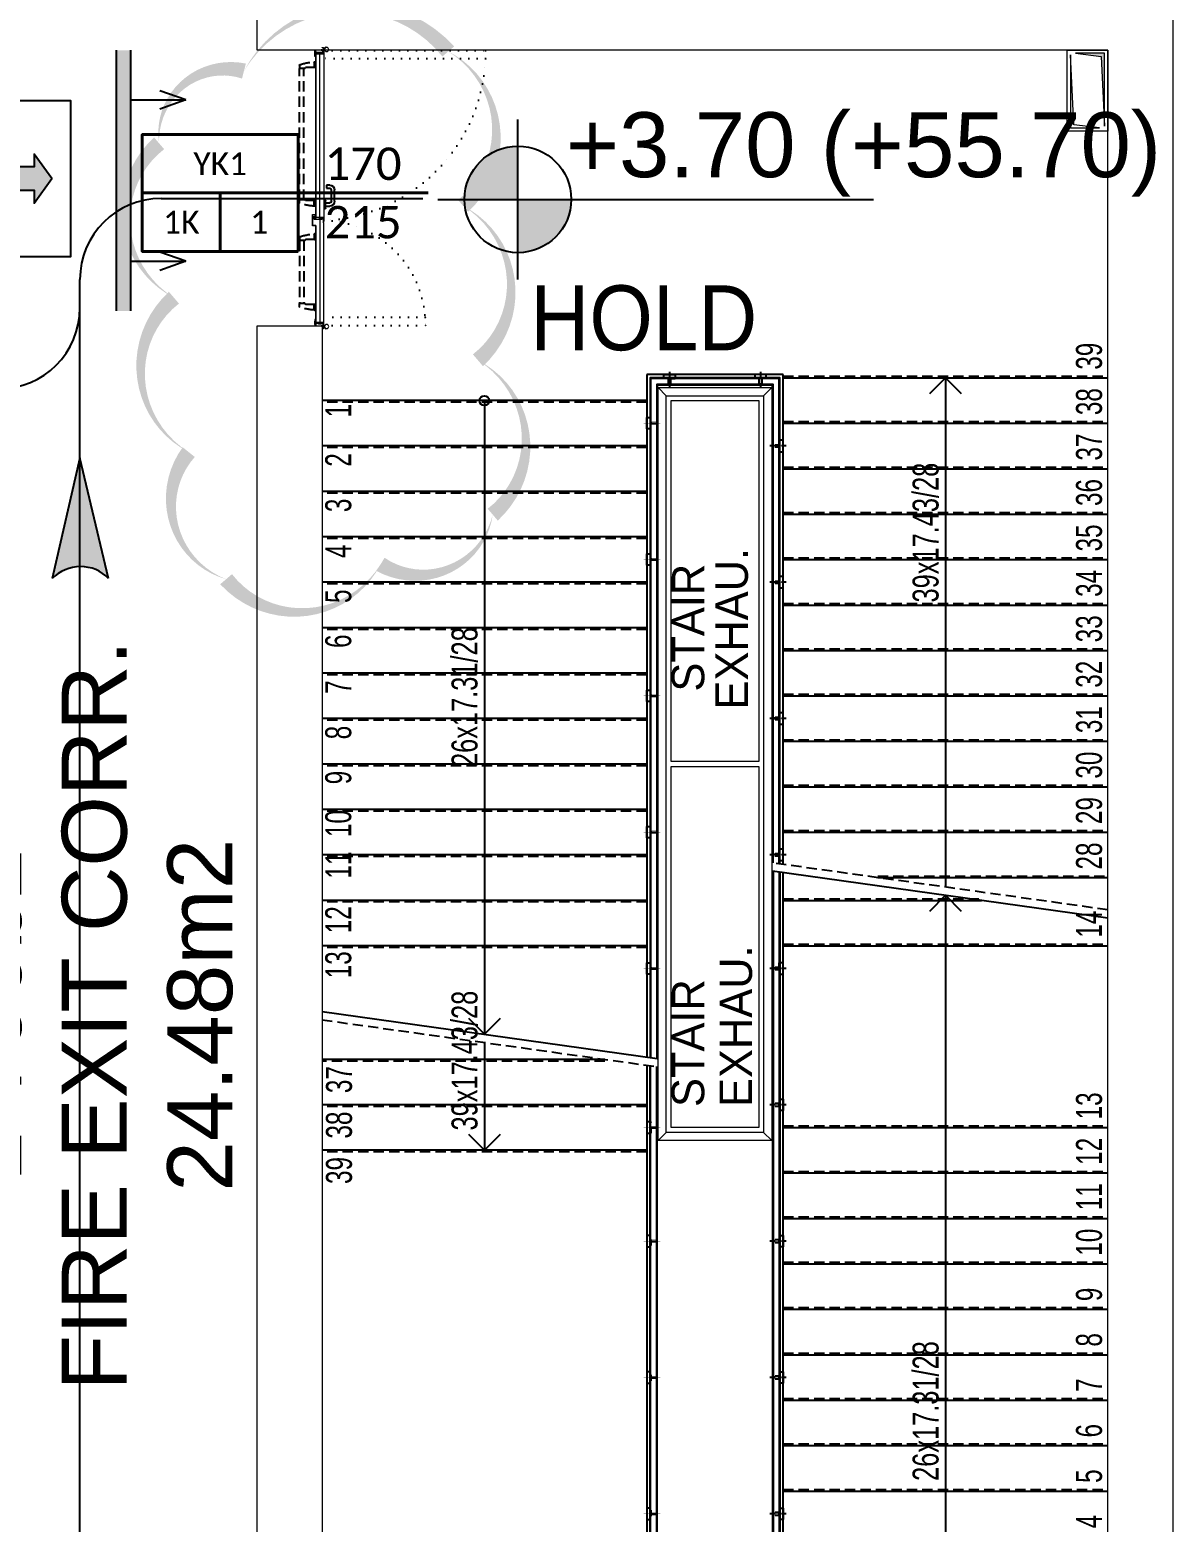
# Model space of a CAD drawing. Header units: metres. Extents: x -11418 to 773, y -8631 to 3561.
# Drawn here: x -3608 to -2910, y -1693 to -773 of the extents above; entities that cross this region are included whole.
import ezdxf
from ezdxf.enums import TextEntityAlignment as Align

# ---------------------------------------------------------------- set-up
doc = ezdxf.new("R2010")
doc.units = ezdxf.units.M
doc.header["$LTSCALE"] = 0.01
doc.header["$MEASUREMENT"] = 0
for name, pattern in [('DASHDOT', [1, 0.5, -0.25, 0, -0.25]), ('DOT', [6.35, 0, -6.35]), ('HIDDEN', [9.525, 6.35, -3.175])]:
    doc.linetypes.add(name, pattern=pattern)
doc.layers.get('0').update_dxf_attribs({"color": 30, "lineweight": 0})
for name, color, linetype in [('6', 242, 'Continuous'), ('AG-DOOR', 2, 'Continuous'), ('AG-DOOR-OPENING', 9, 'HIDDEN'), ('AG-HATCH', 9, 'Continuous'), ('AG-HIDDEN', 9, 'HIDDEN'), ('AG-STAIR', 3, 'Continuous'), ('AG-TEXT', 7, 'Continuous'), ('AR-HANDRAIL', 20, 'Continuous'), ('V-0_Notation_Level_200', 2, 'Continuous'), ('V-2_Column', 160, 'Continuous'), ('V-2_Wall_Concrete', 160, 'Continuous')]:
    doc.layers.add(name, color=color, linetype=linetype)
for name, color, linetype, lineweight in [('AG-DOOR-NOTATION-FIRE', 1, 'Continuous', 40), ('AG-Door_Aluminum', 60, 'Continuous', 13), ('AG-Insulation_Heat_Rockwool', 95, 'BATTING', 13), ('AI-040 @ 250', 2, 'Continuous', 20), ('HOLD', 7, 'Continuous', 0), ('shaft', 3, 'Continuous', 20)]:
    doc.layers.add(name, color=color, linetype=linetype, lineweight=lineweight)
doc.styles.add('$0$IIS IKEA SANS', font='')
doc.styles.add('ALANLAR_B8$0$ALANLAR_B8$0$VIVA_100', font='arial.ttf', dxfattribs={"height": 25})
doc.styles.add('ARIAL', font='arial.ttf', dxfattribs={"width": 0.9})
doc.styles.add('ARIAL-ING', font='arial.ttf')
doc.styles.add('CALIBRI LIGHT', font='calibril.ttf')
doc.styles.get('$0$IIS IKEA SANS').set_extended_font_data('IKEA Sans')
doc.linetypes.add('BATTING', pattern='A,0.00254,-2.54,[134,ltypeshp.shx,S=2.54,R=0,X=-2.54,Y=0],-5.08,[134,ltypeshp.shx,S=2.54,R=180,X=2.54,Y=0],-2.54', length=10.16254)

# ---------------------------------------------------------------- blocks, each defined once
blk = doc.blocks.new('*U26')
for p, q in [((0, -492.7), (0, 492.7)), ((-492.7, 0), (2190.6, 0))]:
    blk.add_line(p, q)
at = {"const_width": 328.5}
for points in [[(0, 164.2, 0.414214), (-164.2, 0, 0.414214)], [(0, -164.2, 0.414214), (164.2, 0, 0.414214)]]:
    blk.add_lwpolyline(points, format="xyb", dxfattribs=at)
blk.add_circle((0, 0), 328.5)
at = {"style": 'ALANLAR_B8$0$ALANLAR_B8$0$VIVA_100'}
for tag, p in [('%%P0.00', (1896.6, 136.9)), ('-0.07', (1833.7, -501.6))]:
    blk.add_attdef(tag, text='', height=400, dxfattribs=at).set_placement(p, align=Align.RIGHT)
blk = doc.blocks.new('A$C5BCB4934')
at = {"layer": 'V-2_Wall_Concrete', "lineweight": -2}
blk.add_lwpolyline([(-564, 1040), (-564, 1080), (0, 1080), (0, 0), (-40, 0), (-40, 1040)], close=True, dxfattribs=at)
blk.add_lwpolyline([(-524, 870), (-524, 0), (-564, 0), (-564, 870), (-524, 870)], dxfattribs=at)
blk = doc.blocks.new('KAPIYON')
at = {"layer": '6'}
blk.add_hatch(color=2, dxfattribs=at).paths.add_polyline_path([(1584376.13, 117133.58), (1584364.18, 117133.58), (1584364.18, 117115.13), (1584364.18, 117105.65), (1584357.61, 117105.65), (1584370.16, 117096.63), (1584382.7, 117105.65), (1584376.13, 117105.65), (1584376.13, 117115.13)])
at = {"layer": '6', "color": 4}
blk.add_lwpolyline([(1584330, 117143.19), (1584410.32, 117143.19), (1584410.32, 117087.02), (1584330, 117087.02), (1584330, 117143.19)], dxfattribs=at)
at = {"layer": '6', "color": 2}
blk.add_lwpolyline([(1584376.13, 117133.58), (1584364.18, 117133.58), (1584364.18, 117115.13), (1584364.18, 117105.65), (1584357.61, 117105.65), (1584370.16, 117096.63), (1584382.7, 117105.65), (1584376.13, 117105.65), (1584376.13, 117115.13)], close=True, dxfattribs=at)
blk = doc.blocks.new('A$C07630900')
at = {"layer": '6', "xscale": 0.5, "yscale": 0.5, "zscale": 0.5, "rotation": 270}
blk.add_blockref('KAPIYON', (-58543.51, 792191.76), dxfattribs=at)
blk = doc.blocks.new('A$C2DA34C5B')
at = {"xscale": 24, "yscale": 24, "zscale": 24}
blk.add_blockref('A$C07630900', (315.3, -160.4), dxfattribs=at)
blk = doc.blocks.new('I')
at = {"layer": '6', "linetype": 'Continuous'}
blk.add_hatch(color=4, dxfattribs=at).paths.add_polyline_path([(208591, 128493), (208591, 128667), (205379, 128667), (205379, 128493)])
at = {"layer": '6', "color": 4}
for p, q in [((208591, 128667), (205379, 128667)), ((205379, 128493), (208591, 128493))]:
    blk.add_line(p, q, dxfattribs=at)
at = {"layer": '6'}
for p, q in [((205991, 128493), (205991, 127812)), ((207979, 128493), (207979, 127812)), ((205991, 127812), (205877, 128131)), ((205991, 127812), (206104, 128131)), ((207979, 127812), (207866, 128131)), ((207979, 127812), (208093, 128131))]:
    blk.add_line(p, q, dxfattribs=at)
blk = doc.blocks.new('A$C797D3CE4')
at = {"layer": '6', "xscale": -0.4999999999999911, "yscale": 0.4999999999999911, "zscale": 0.4999999999999911, "rotation": 180}
blk.add_blockref('I', (-103492.2, 64333.6), dxfattribs=at)
at = {"layer": '6', "ltscale": 250, "rotation": 270}
blk.add_blockref('A$C2DA34C5B', (-11.9, 33.2), dxfattribs=at)
blk = doc.blocks.new('ok')
at = {"layer": '6'}
h = blk.add_hatch(color=256, dxfattribs=at)
edge = h.paths.add_edge_path()
edge.add_ellipse((1571515.97, 116941.68), major_axis=(-7.14, 7.19), ratio=1, start_angle=359.4528, end_angle=450.6895)
edge.add_line((1571508.87, 116934.46), (1571477.92, 116941.82))
edge.add_line((1571477.92, 116941.82), (1571508.9, 116948.94))
for p, q in [((1571477.92, 116941.82), (1571508.9, 116948.94)), ((1571508.87, 116934.46), (1571477.92, 116941.82))]:
    blk.add_line(p, q, dxfattribs=at)
at = {"layer": '6', "extrusion": (0, 0, -1)}
blk.add_ellipse((1571515.97, 116941.68), major_axis=(-7.14, 7.19), ratio=1, start_param=4.700354, end_param=6.292737, dxfattribs=at)
blk = doc.blocks.new('A$C7CF9443E')
at = {"layer": '6'}
for p, q in [((36.7869, 4.8331), (38.3982, 4.8331)), ((36.2869, -9.6453), (36.2869, 4.3331))]:
    blk.add_line(p, q, dxfattribs=at)
for centre, start, end in [((36.7869, 4.3331), 90, 180), ((35.7869, 4.1593), 270, 0)]:
    blk.add_arc(centre, 0.5, start, end, dxfattribs=at)
at = {"layer": '6', "xscale": 0.0009999999999854483, "yscale": 0.0009999999999854483, "zscale": 0.0009999999999854483, "rotation": 270}
blk.add_blockref('A$C797D3CE4', (36.5111, 4.9433), dxfattribs=at)
at = {"layer": '6', "extrusion": (0, 0, -1), "xscale": 0.02399999999994179, "yscale": 0.02399999999994179, "zscale": -0.02399999999994179, "rotation": 270}
blk.add_blockref('ok', (-2842.8906, 37718.7045), dxfattribs=at)
blk = doc.blocks.new('*U45')
blk.add_lwpolyline([(1000, -450), (2200, -450), (2200, 450), (1000, 450)], close=True)
for points in [[(2200, 0), (0, 0)], [(1600, -450), (1600, 0)]]:
    blk.add_lwpolyline(points)
at = {"style": 'CALIBRI LIGHT'}
for tag, height, p in [('GENİŞLİK', 250, (500, 225)), ('BULUNDUĞU.KAT', 175, (1600, 225)), ('YÜKSEKLİK', 250, (500, -225)), ('KATTAKİ.SAYISI', 175, (1900, -225)), ('KAPI.KODU', 175, (1300, -225))]:
    blk.add_attdef(tag, text='', height=height, dxfattribs=at).set_placement(p, align=Align.MIDDLE_CENTER)
blk = doc.blocks.new('*U13')
at = {"style": 'ARIAL'}
for tag, p in [('NO', (1.676, 0.8)), ('MAHAL', (1.676, -1.8)), ('ALAN', (1.676, -4.4))]:
    blk.add_attdef(tag, text='', height=1.6, dxfattribs=at).set_placement(p, align=Align.MIDDLE_CENTER)
blk = doc.blocks.new('exhaust')
at = {"color": 8, "ltscale": 0.3}
blk.add_lwpolyline([(0, 700), (4640, 700), (4640, 0), (0, 0)], close=True, dxfattribs=at)
for points in [[(50, 650), (0, 700)], [(4590, 650), (4640, 700)], [(50, 50), (0, 0)], [(4640, 0), (4590, 50)]]:
    blk.add_lwpolyline(points, dxfattribs=at)
at = {"color": 122, "ltscale": 0.3}
blk.add_lwpolyline([(50, 650), (4590, 650), (4590, 50), (50, 50)], close=True, dxfattribs=at)
for points in [[(2305, 80), (80, 80), (80, 620), (2305, 620), (2305, 80)], [(2335, 620), (4560, 620), (4560, 80), (2335, 80), (2335, 620)]]:
    blk.add_lwpolyline(points, dxfattribs=at)
blk = doc.blocks.new('KKK1')
at = {"layer": 'AR-HANDRAIL', "linetype": 'DASHDOT', "ltscale": 5}
blk.add_lwpolyline([(-140, 18), (-140, -82)], dxfattribs=at)
at = {"layer": 'AR-HANDRAIL', "color": 152, "ltscale": 2.5}
blk.add_lwpolyline([(-175, -20), (-175, 0), (-105, 0), (-105, -20)], dxfattribs=at)
at = {"layer": 'AR-HANDRAIL', "color": 9, "linetype": 'HIDDEN', "ltscale": 10}
blk.add_lwpolyline([(-175, -20), (-175, -25), (-105, -25), (-105, -20)], dxfattribs=at)
blk.add_lwpolyline([(-148, -25), (-148, -60), (-132, -60), (-132, -25)], close=True, dxfattribs=at)
blk = doc.blocks.new('A$C704F222C')
at = {"color": 8, "ltscale": 0.3}
blk.add_lwpolyline([(252, 827), (247, 832)], dxfattribs=at)
at = {"layer": 'AG-HIDDEN', "ltscale": 100}
for p, q in [((324, 839), (524, 839)), ((240, 823), (40, 823)), ((324, 811), (524, 811)), ((240, 795), (40, 795)), ((324, 783), (524, 783)), ((240, 767), (40, 767)), ((324, 755), (524, 755)), ((240, 739), (40, 739)), ((324, 727), (524, 727)), ((240, 711), (40, 711)), ((324, 699), (524, 699)), ((240, 683), (40, 683)), ((324, 671), (524, 671)), ((240, 655), (40, 655)), ((324, 643), (524, 643)), ((240, 627), (40, 627)), ((324, 615), (524, 615)), ((240, 599), (40, 599)), ((324, 587), (524, 587)), ((240, 571), (40, 571)), ((324, 559), (524, 559)), ((240, 543), (40, 543)), ((524, 510.16), (317.5, 539.07)), ((382.26, 531), (524, 531)), ((240, 515), (40, 515)), ((324, 517), (446.2, 517)), ((324, 489), (524, 489)), ((240, 487), (40, 487)), ((40, 442.4), (246.5, 413.49)), ((214.26, 417), (40, 417)), ((240, 389), (40, 389)), ((324, 377), (524, 377)), ((240, 361), (40, 361)), ((324, 349), (524, 349)), ((324, 321), (524, 321)), ((324, 293), (524, 293)), ((324, 265), (524, 265)), ((324, 237), (524, 237)), ((324, 209), (524, 209)), ((324, 181), (524, 181)), ((324, 153), (524, 153)), ((324, 125), (524, 125)), ((324, 97), (524, 97)), ((324, 69), (524, 69)), ((324, 41), (524, 41))]:
    blk.add_line(p, q, dxfattribs=at)
at = {"layer": 'AG-STAIR'}
for p, q in [((324, 840), (240, 840)), ((240, 840), (240, 419.44)), ((324, 538.16), (324, 840)), ((324, 838), (524, 838)), ((240, 824), (40, 824)), ((324, 810), (524, 810)), ((240, 796), (40, 796)), ((324, 782), (524, 782)), ((240, 768), (40, 768)), ((324, 754), (524, 754)), ((240, 740), (40, 740)), ((324, 726), (524, 726)), ((240, 712), (40, 712)), ((324, 698), (524, 698)), ((240, 684), (40, 684)), ((324, 670), (524, 670)), ((240, 656), (40, 656)), ((324, 642), (524, 642)), ((240, 628), (40, 628)), ((324, 614), (524, 614)), ((240, 600), (40, 600)), ((324, 586), (524, 586)), ((240, 572), (40, 572)), ((324, 558), (524, 558)), ((240, 544), (40, 544)), ((524, 505.11), (317.5, 534.02)), ((324, 24), (324, 533.11)), ((382.26, 530), (524, 530)), ((240, 516), (40, 516)), ((324, 516), (446.2, 516)), ((240, 488), (40, 488)), ((324, 488), (524, 488)), ((40, 447.44), (246.5, 418.53)), ((214.26, 418), (40, 418)), ((240, 414.4), (240, 24)), ((240, 390), (40, 390)), ((324, 376), (524, 376)), ((240, 362), (40, 362)), ((324, 348), (524, 348)), ((324, 320), (524, 320)), ((324, 292), (524, 292)), ((324, 264), (524, 264)), ((324, 236), (524, 236)), ((324, 208), (524, 208)), ((324, 180), (524, 180)), ((324, 152), (524, 152)), ((324, 124), (524, 124)), ((324, 96), (524, 96)), ((324, 68), (524, 68)), ((324, 40), (524, 40)), ((240, 24), (324, 24))]:
    blk.add_line(p, q, dxfattribs=at)
at = {"layer": 'AG-STAIR', "color": 9}
for p, q in [((424, 838), (424, 524.16)), ((140, 824), (140, 433.44)), ((424, 519.11), (424, 40)), ((140, 428.4), (140, 362))]:
    blk.add_line(p, q, dxfattribs=at)
for points in [[(433.9, 828.1), (424, 838), (414.1, 828.1)], [(433.9, 509.21), (424, 519.11), (414.1, 509.21)], [(130.1, 443.34), (140, 433.44), (149.9, 443.34)], [(130.1, 371.9), (140, 362), (149.9, 371.9)]]:
    blk.add_lwpolyline(points, dxfattribs=at)
for centre in [(140, 824), (424, 40)]:
    blk.add_circle(centre, 3, dxfattribs=at)
at = {"layer": 'AR-HANDRAIL', "color": 9, "ltscale": 2.5}
for points in [[(322, 538.44), (322, 838), (242, 838), (242, 419.16)], [(317.5, 539.07), (317.5, 833.5), (246.5, 833.5), (246.5, 418.53)], [(317.5, 534.02), (317.5, 30.5), (246.5, 30.5), (246.5, 413.49)], [(322, 533.39), (322, 26), (242, 26), (242, 414.12)]]:
    blk.add_lwpolyline(points, dxfattribs=at)
at = {"layer": 'AR-HANDRAIL', "ltscale": 2.5}
for points in [[(321.65, 538.49), (321.65, 837.65), (242.35, 837.65), (242.35, 419.12)], [(317.85, 539.02), (317.85, 833.85), (246.15, 833.85), (246.15, 418.58)], [(321.65, 533.44), (321.65, 26.35), (242.35, 26.35), (242.35, 414.07)], [(317.85, 533.97), (317.85, 30.15), (246.15, 30.15), (246.15, 413.54)]]:
    blk.add_lwpolyline(points, dxfattribs=at)
at = {"layer": 'AR-HANDRAIL', "yscale": 0.1, "zscale": 0.1}
for p, xscale in [((268, 840), 0.1), ((296, 840), -0.1)]:
    blk.add_blockref('KKK1', p, dxfattribs=dict(at, xscale=xscale))
for p, xscale, rotation in [((240, 824), 0.1, 90), ((324, 810), -0.1, 270), ((240, 740), 0.1, 90), ((324, 726), -0.1, 270), ((240, 656), 0.1, 90), ((324, 642), -0.1, 270), ((240, 572), 0.1, 90), ((324, 558), -0.1, 270), ((240, 488), 0.1, 90), ((324, 488), -0.1, 270), ((324, 376), 0.1, 270), ((240, 362), -0.1, 90), ((240, 292), -0.1, 90), ((324, 292), 0.1, 270), ((240, 208), -0.1, 90), ((324, 208), 0.1, 270), ((240, 124), -0.1, 90), ((324, 124), 0.1, 270), ((240, 40), -0.1, 90), ((324, 40), 0.1, 270), ((268, 24), -0.1, 180), ((324, 24), -0.1, 180)]:
    blk.add_blockref('KKK1', p, dxfattribs=dict(at, xscale=xscale, rotation=rotation))
at = {"layer": 'AG-TEXT', "ltscale": 0.3, "style": '$0$IIS IKEA SANS', "width": 0.7}
for s, p in [('39', (520.4, 843)), ('38', (520.4, 815)), ('1', (57.96, 813.64)), ('37', (520.4, 787)), ('2', (57.96, 783.24)), ('36', (520.4, 759)), ('3', (57.96, 755.24)), ('35', (520.4, 731)), ('4', (57.96, 726.98)), ('34', (520.4, 703)), ('5', (57.96, 699.24)), ('33', (520.4, 675)), ('6', (57.96, 671.51)), ('32', (520.4, 647)), ('7', (57.96, 643.24)), ('31', (520.4, 619)), ('8', (57.96, 615.24)), ('30', (520.4, 591)), ('9', (57.96, 587.51)), ('10', (57.96, 554.98)), ('29', (520.4, 563)), ('11', (57.96, 529.38)), ('28', (520.4, 535)), ('12', (57.96, 495.7)), ('14', (520.4, 493)), ('13', (57.96, 467.96)), ('37', (58.4, 397.19)), ('13', (520.4, 381)), ('38', (58.4, 369.19)), ('12', (520.4, 353)), ('39', (58.4, 341.19)), ('11', (520.4, 325)), ('10', (520.4, 297)), ('9', (520.4, 269)), ('8', (520.4, 241)), ('7', (520.4, 213)), ('6', (520.4, 185)), ('5', (520.4, 157)), ('4', (520.4, 129)), ('3', (520.4, 101)), ('2', (520.4, 73)), ('1', (520.4, 45.15))]:
    blk.add_text(s, height=16, rotation=90, dxfattribs=at).set_placement(p)
at = {"layer": 'AG-TEXT', "style": 'ARIAL', "width": 0.7}
for s, p in [('39x17.43/28', (419.74, 699.57)), ('26x17.31/28', (135.74, 598.18)), ('39x17.43/28', (135.74, 374.17)), ('26x17.31/28', (419.74, 158.21))]:
    blk.add_text(s, height=16, rotation=90, dxfattribs=at).set_placement(p)
blk = doc.blocks.new('conta')
at = {"layer": 'AG-Door_Aluminum', "color": 9, "ltscale": 10}
for p, q in [((-2649.88, 5344.46), (-2649.78, 5344.3)), ((-2649.87, 5345.53), (-2649.81, 5345.61)), ((-2649.78, 5344.3), (-2649.74, 5344.3)), ((-2649.72, 5345.4), (-2649.28, 5345.4)), ((-2649.25, 5345.41), (-2649.09, 5345.51)), ((-2648.97, 5344.05), (-2648.78, 5343.8)), ((-2648.87, 5344.09), (-2648.7, 5343.86)), ((-2648.83, 5344.87), (-2648.56, 5345.24)), ((-2648.77, 5345.12), (-2648.63, 5345.3)), ((-2648.71, 5343.79), (-2648.71, 5343.79)), ((-2648.56, 5345.31), (-2648.56, 5345.31))]:
    blk.add_line(p, q, dxfattribs=at)
for centre, radius, start, end in [((-2653.03, 5345), 3.19, 350.46739, 8.93723), ((-2649.87, 5344.47), 0.02, 170.46739, 213.74513), ((-2649.83, 5345.5), 0.05, 140.63452, 188.93723), ((-2649.74, 5345.58), 0.0696, 22.24275, 159.25804), ((-2650.94, 5345.01), 1.24, 340.33821, 16.77718), ((-2649.74, 5344.58), 0.03, 160.33821, 273.26661), ((-2649.72, 5345.37), 0.03, 90, 196.77718), ((-2649.56, 5341.55), 3.01, 80.43616, 93.26661), ((-2649.28, 5345.45), 0.05, 270, 303.00619), ((-2649.22, 5344.14), 0.231, 353.95711, 81.90038), ((-2649.08, 5345.49), 0.03, 4.79721, 123.00619), ((-2649.06, 5344.54), 0.03, 260.43616, 338.70659), ((-2650.22, 5344.99), 1.27, 338.70659, 23.04177), ((-2648.89, 5344.11), 0.1, 173.95711, 217.26527), ((-2649.01, 5345.57), 0.05, 18.79511, 42.1429), ((-2651.17, 5344.83), 2.33, 7.58966, 18.79511), ((-2658.2, 5345.19), 9.36, 353.68569, 357.8537), ((-2648.79, 5344.15), 0.1, 173.68569, 217.26527), ((-2648.81, 5345.15), 0.05, 187.58966, 322.73473), ((-2648.79, 5344.84), 0.05, 142.73473, 180.2669), ((-2648.74, 5343.83), 0.05, 217.26527, 307.26527), ((-2648.74, 5343.83), 0.05, 307.26527, 37.26527), ((-2648.59, 5345.27), 0.05, 52.73473, 142.73473), ((-2648.59, 5345.27), 0.05, 322.73473, 52.73473)]:
    blk.add_arc(centre, radius, start, end, dxfattribs=at)
for points, knots in [([(-2649.74, 5344.31), (-2649.74, 5344.34), (-2649.7, 5344.52), (-2649.59, 5344.33), (-2649.34, 5344.36), (-2649.23, 5344.37), (-2649.18, 5344.37)], [0, 0, 0, 0, 0.1008757, 0.3841126, 0.5436166, 0.6906785, 0.6906785, 0.6906785, 0.6906785]), ([(-2648.98, 5345.6), (-2649, 5345.63), (-2649.09, 5345.71), (-2649.23, 5345.44), (-2649.32, 5345.74), (-2649.39, 5345.46), (-2649.51, 5345.75), (-2649.59, 5345.5), (-2649.65, 5345.57), (-2649.68, 5345.61)], [0.0086373, 0.0086373, 0.0086373, 0.0086373, 0.1097304, 0.3133405, 0.4430081, 0.5658764, 0.7165186, 0.8527974, 0.9648495, 0.9648495, 0.9648495, 0.9648495])]:
    blk.add_open_spline(points, degree=3, knots=knots, dxfattribs=at)
blk = doc.blocks.new('YANGIN KAC KAPI MERD')
at = {"layer": 'AG-HATCH', "lineweight": 5, "ltscale": 2}
h = blk.add_hatch(color=256, dxfattribs=at)
h.dxf.hatch_style = 1
h.paths.add_polyline_path([(-168.35, 0.25), (-168.55, 0.25), (-168.55, -1.15), (-168.35, -1.15)])
h = blk.add_hatch(color=256, dxfattribs=at)
h.dxf.hatch_style = 1
h.paths.add_polyline_path([(-1.65, 0.25), (-1.45, 0.25), (-1.45, -1.15), (-1.65, -1.15)])
at = {"layer": 'AG-DOOR', "color": 9, "linetype": 'HIDDEN', "ltscale": 100}
for p, q in [((-160.79, 11.88), (-158.72, 11.88)), ((-77.8, 11.88), (-158.72, 11.88)), ((-158.72, 8.38), (-158.72, 11.88)), ((-77.8, 8.38), (-77.8, 11.88)), ((-75.73, 11.88), (-77.8, 11.88)), ((-54.77, 11.88), (-52.7, 11.88)), ((-52.7, 11.88), (-13.78, 11.88)), ((-52.7, 8.38), (-52.7, 11.88)), ((-13.78, 8.38), (-13.78, 11.88)), ((-11.71, 11.88), (-13.78, 11.88)), ((-162.72, 2.63), (-162.72, 1.88)), ((-162.72, 2.63), (-162.72, 1.88)), ((-162.72, 2.63), (-162.72, 1.88)), ((-162.47, 2.88), (-159.47, 2.88)), ((-159.22, 2.63), (-159.22, 8.13)), ((-159.22, 1.88), (-159.22, 2.63)), ((-158.72, 8.38), (-158.97, 8.38)), ((-77.8, 9.13), (-158.72, 9.13)), ((-77.8, 8.38), (-77.55, 8.38)), ((-77.3, 2.63), (-77.3, 8.13)), ((-77.3, 2.63), (-77.3, 1.88)), ((-77.3, 2.63), (-77.3, 1.88)), ((-77.3, 2.63), (-77.3, 1.88)), ((-74.05, 2.88), (-77.05, 2.88)), ((-73.8, 1.88), (-73.8, 2.63)), ((-56.7, 1.88), (-56.7, 2.63)), ((-56.45, 2.88), (-53.45, 2.88)), ((-53.2, 2.63), (-53.2, 8.13)), ((-53.2, 2.63), (-53.2, 1.88)), ((-53.2, 2.63), (-53.2, 1.88)), ((-53.2, 2.63), (-53.2, 1.88)), ((-52.7, 8.38), (-52.95, 8.38)), ((-52.7, 9.13), (-13.78, 9.13)), ((-13.78, 8.38), (-13.53, 8.38)), ((-13.28, 2.63), (-13.28, 8.13)), ((-13.28, 1.88), (-13.28, 2.63)), ((-10.03, 2.88), (-13.03, 2.88)), ((-9.78, 2.63), (-9.78, 1.88)), ((-9.78, 2.63), (-9.78, 1.88)), ((-9.78, 2.63), (-9.78, 1.88))]:
    blk.add_line(p, q, dxfattribs=at)
at = {"layer": 'AG-DOOR', "color": 9, "ltscale": 10}
for p, q in [((-67, 0.03), (-66.7, 0.03)), ((-66.7, 0.03), (-66.7, -0.4)), ((-66.7, -1.9), (-67, -1.9)), ((-65.7, -1.05), (-66.7, -0.4)), ((-66.7, -0.4), (-66.7, -1.9)), ((-66.7, -1.45), (-65.7, -1.45)), ((-66.7, -1.65), (-65.7, -1.65))]:
    blk.add_line(p, q, dxfattribs=at)
at = {"layer": 'AG-DOOR', "color": 4, "lineweight": -2, "ltscale": 10}
for p, q in [((-86.8, -4.72), (-84.8, -4.72)), ((-86.8, -6.72), (-86.8, -4.72)), ((-84.8, -4.72), (-84.8, -6.72)), ((-76.8, -7.72), (-83.8, -7.72)), ((-77.3, -3.87), (-77.3, -3.12)), ((-72.55, -4.12), (-77.05, -4.12)), ((-75.8, -4.12), (-75.8, -6.72)), ((-73.8, -4.12), (-73.8, -6.72)), ((-72.3, -3.12), (-72.3, -3.87)), ((-76.8, -9.72), (-83.8, -9.72))]:
    blk.add_line(p, q, dxfattribs=at)
at = {"layer": 'AG-DOOR', "color": 9, "linetype": 'HIDDEN', "ltscale": 100}
for centre, radius, start, end in [((-125.16, 0.32), 37.63, 162.38016, 176.47229), ((-160.79, 11.63), 0.25, 90, 162.38016), ((-75.73, 11.63), 0.25, 17.61984, 90), ((-111.36, 0.32), 37.63, 3.52771, 17.61984), ((-19.14, 0.32), 37.63, 162.38016, 176.47229), ((-54.77, 11.63), 0.25, 90, 162.38016), ((-11.71, 11.63), 0.25, 17.61984, 90), ((-47.34, 0.32), 37.63, 3.52771, 17.61984), ((-162.47, 2.63), 0.25, 90, 180), ((-159.47, 2.63), 0.25, 0, 90), ((-158.97, 8.13), 0.25, 90, 180), ((-77.55, 8.13), 0.25, 0, 90), ((-77.05, 2.63), 0.25, 90, 180), ((-77.05, 2.63), 0.25, 90, 180), ((-77.05, 2.63), 0.25, 90, 180), ((-74.05, 2.63), 0.25, 0, 90), ((-56.45, 2.63), 0.25, 90, 180), ((-53.45, 2.63), 0.25, 0, 90), ((-53.45, 2.63), 0.25, 0, 90), ((-53.45, 2.63), 0.25, 0, 90), ((-52.95, 8.13), 0.25, 90, 180), ((-13.53, 8.13), 0.25, 0, 90), ((-13.03, 2.63), 0.25, 90, 180), ((-10.03, 2.63), 0.25, 0, 90)]:
    blk.add_arc(centre, radius, start, end, dxfattribs=at)
at = {"layer": 'AG-DOOR', "color": 4, "lineweight": -2, "ltscale": 10}
for centre, radius, start, end in [((-83.8, -6.72), 3, 180, 270), ((-83.8, -6.72), 1, 180, 270), ((-77.05, -3.87), 0.25, 180, 270), ((-76.8, -6.72), 1, 270, 0), ((-76.8, -6.72), 3, 270, 0), ((-72.55, -3.87), 0.25, 270, 0)]:
    blk.add_arc(centre, radius, start, end, dxfattribs=at)
at = {"layer": 'AG-DOOR-OPENING', "color": 9, "linetype": 'DOT', "ltscale": 80}
for points in [[(-169.7, -3.12), (-169.7, -102.72, 0.414214), (-169.6, -102.82), (-164.8, -102.82, 0.414214), (-164.7, -102.72), (-164.7, -3.12)], [(-0.3, -3.12), (-0.3, -65.52, -0.414214), (-0.4, -65.62), (-5.2, -65.62, -0.414214), (-5.3, -65.52), (-5.3, -3.12)]]:
    blk.add_lwpolyline(points, format="xyb", dxfattribs=at)
for centre, radius, start, end in [((-169.05, 1.43), 104.15, 269.64498, 357.55263), ((-1.25, -1.77), 63.76, 181.13205, 270.85509)]:
    blk.add_arc(centre, radius, start, end, dxfattribs=at)
at = {"layer": 'AG-Door_Aluminum', "color": 4, "ltscale": 0.3}
for p, q in [((-168.53, 1.84), (-169.67, 1.84)), ((-168.73, 0.28), (-168.73, -1.15)), ((-168.48, 0.53), (-168.48, 1.79)), ((-1.52, 0.53), (-1.52, 1.79)), ((-1.47, 1.84), (-0.33, 1.84)), ((-1.27, 0.28), (-1.27, -1.15)), ((-168.73, -1.15), (-168.73, -1.18)), ((-168.48, -2.44), (-168.48, -1.43)), ((-1.52, -2.44), (-1.52, -1.43)), ((-1.27, -1.15), (-1.27, -1.18))]:
    blk.add_line(p, q, dxfattribs=at)
at = {"layer": 'AG-Door_Aluminum', "ltscale": 0.3}
for p, q in [((-167.7, 1.78), (-167.7, -1.15)), ((-167.6, 1.88), (-67.1, 1.88)), ((-67.1, 1.78), (-167.6, 1.78)), ((-167.6, 1.78), (-167.6, -1.15)), ((-68.68, 3.76), (-68.68, 2.21)), ((-61.83, 3.86), (-68.58, 3.86)), ((-68.58, 3.71), (-68.58, 2.26)), ((-68.58, 2.11), (-67.35, 2.11)), ((-61.88, 3.76), (-68.53, 3.76)), ((-68.53, 2.21), (-67.41, 2.21)), ((-67.36, 2.27), (-67.48, 2.89)), ((-67.38, 3.01), (-65.86, 3.01)), ((-67.1, 1.78), (-67.1, -1.15)), ((-67, 1.78), (-67, -1.15)), ((-65.76, 2.91), (-65.76, 2.16)), ((-61.83, 1.88), (-61.83, 3.71)), ((-61.73, 1.93), (-61.73, 3.76)), ((-61.73, 1.78), (-2.4, 1.78)), ((-2.4, 1.88), (-61.68, 1.88)), ((-2.4, 1.78), (-2.4, -1.15)), ((-2.3, 1.78), (-2.3, -1.15)), ((-169.7, -2.92), (-169.7, -3.02)), ((-169.6, -2.82), (-167.9, -2.82)), ((-169.6, -2.92), (-167.7, -2.92)), ((-169.6, -3.02), (-169.6, -2.92)), ((-169.6, -3.02), (-65.1, -3.02)), ((-169.6, -3.12), (-65.09, -3.12)), ((-169.5, -2.92), (-169.5, -3.02)), ((-167.9, -2.92), (-167.9, -2.82)), ((-167.7, -1.15), (-167.7, -2.92)), ((-167.6, -1.15), (-167.6, -2.92)), ((-67.1, -1.15), (-67.1, -2.92)), ((-67, -1.15), (-67, -2.92)), ((-65.1, -2.92), (-67, -2.92)), ((-65.1, -2.82), (-66.8, -2.82)), ((-66.8, -2.92), (-66.8, -2.82)), ((-65.86, -2.6), (-65.86, -1.95)), ((-65.76, -2.7), (-63.82, -2.7)), ((-65.71, -2.6), (-63.77, -2.6)), ((-65.2, -2.92), (-65.2, -3.02)), ((-65.1, -3.02), (-65.1, -2.92)), ((-65, -2.92), (-65, -3.02)), ((-63.82, -2.7), (-63.45, -3.12)), ((-63.77, -2.6), (-63.41, -3.02)), ((-0.4, -3.12), (-63.45, -3.12)), ((-0.4, -3.02), (-63.41, -3.02)), ((-2.4, -1.15), (-2.4, -2.92)), ((-2.3, -1.15), (-2.3, -2.92)), ((-0.4, -2.92), (-2.3, -2.92)), ((-0.4, -2.82), (-2.1, -2.82)), ((-2.1, -2.92), (-2.1, -2.82)), ((-0.5, -2.92), (-0.5, -3.02)), ((-0.4, -3.02), (-0.4, -2.92)), ((-0.3, -2.92), (-0.3, -3.02))]:
    blk.add_line(p, q, dxfattribs=at)
at = {"layer": 'AG-Door_Aluminum', "color": 9, "ltscale": 10}
for p, q in [((-171.55, -4.51), (-171.9, -4.4)), ((-171.13, -3.43), (-171.05, -3.08)), ((-171.05, -3.08), (-170.76, -3.14)), ((-170.76, -3.14), (-170.86, -3.62)), ((-170.76, -3), (-170.76, -3.67)), ((-170.46, -3), (-170.46, -3.61)), ((-169.47, -3.95), (-169.95, -3.49)), ((-168.2, -2.8), (-169.68, -2.8)), ((-168.2, -2.5), (-168.31, -2.5)), ((-168, -0.26), (-168, -1.15)), ((-167.7, -0.26), (-168, -0.26)), ((-168, -1.15), (-168, -2.3)), ((-2.3, -0.26), (-2, -0.26)), ((-2, -0.26), (-2, -1.15)), ((-2, -1.15), (-2, -2.3)), ((-1.8, -2.5), (-1.69, -2.5)), ((-1.8, -2.8), (-0.32, -2.8)), ((-0.53, -3.95), (-0.05, -3.49)), ((0.46, -3), (0.46, -3.61)), ((0.76, -3), (0.76, -3.67)), ((1.05, -3.08), (0.76, -3.14)), ((0.76, -3.14), (0.86, -3.62)), ((1.13, -3.43), (1.05, -3.08)), ((1.55, -4.51), (1.9, -4.4))]:
    blk.add_line(p, q, dxfattribs=at)
at = {"layer": 'AG-Door_Aluminum', "color": 4, "ltscale": 0.3}
for points in [[(-168.3, -2.44), (-168.3, -1.4, 0.414214), (-168.5, -1.2, -0.414214), (-168.55, -1.15), (-168.55, 0.25, -0.414214), (-168.5, 0.3, 0.414214), (-168.3, 0.5), (-168.3, 1.79, 0.414214), (-168.53, 2.02), (-169.67, 2.02, -1), (-169.67, 2.32), (-166.18, 2.32)], [(-167.1, 2.32), (-167.1, 2.14), (-166.18, 2.14, 1), (-166.18, 2.5), (-169.67, 2.5)], [(-2.9, 2.32), (-2.9, 2.14), (-3.82, 2.14, -1), (-3.82, 2.5), (-0.33, 2.5)], [(-1.7, -2.44), (-1.7, -1.4, -0.414214), (-1.5, -1.2, 0.414214), (-1.45, -1.15), (-1.45, 0.25, 0.414214), (-1.5, 0.3, -0.414214), (-1.7, 0.5), (-1.7, 1.79, -0.414214), (-1.47, 2.02), (-0.33, 2.02, 1), (-0.33, 2.32), (-3.82, 2.32)], [(-171.42, -2.74), (-171.42, -2), (-171.6, -2), (-171.6, -2.74, 0.414214), (-171.34, -3), (-170.24, -3, 0.414214), (-170, -2.76, -0.414214), (-169.94, -2.7), (-168.56, -2.7)], [(-168.56, -2.52), (-169.94, -2.52, 0.414214), (-170.18, -2.76, -0.414214), (-170.24, -2.82), (-171.34, -2.82, -0.414214), (-171.42, -2.74)], [(1.42, -2.74), (1.42, -2), (1.6, -2), (1.6, -2.74, -0.414214), (1.34, -3), (0.24, -3, -0.414214), (0, -2.76, 0.414214), (-0.06, -2.7), (-1.44, -2.7)], [(-1.44, -2.52), (-0.06, -2.52, -0.414214), (0.18, -2.76, 0.414214), (0.24, -2.82), (1.34, -2.82, 0.414214), (1.42, -2.74)]]:
    blk.add_lwpolyline(points, format="xyb", dxfattribs=at)
at = {"layer": 'AG-Door_Aluminum', "ltscale": 0.3}
for points in [[(-65.76, -1.85), (-65.73, -1.85, 0.414214), (-65.68, -1.8), (-65.68, 1.96, 0.414214), (-65.73, 2.01), (-65.76, 2.01, -0.414214), (-65.86, 2.11), (-65.86, 2.86, 0.414214), (-65.91, 2.91), (-67.32, 2.91, 0.469603), (-67.37, 2.85), (-67.25, 2.22)], [(-65.76, -2.55), (-65.76, -2, -0.414214), (-65.71, -1.95), (-65.68, -1.95, 0.414214), (-65.58, -1.85), (-65.58, 2.01, 0.414214), (-65.68, 2.11), (-65.71, 2.11)]]:
    blk.add_lwpolyline(points, format="xyb", dxfattribs=at)
at = {"layer": 'AG-Door_Aluminum', "color": 9, "ltscale": 10}
for centre in [(-170.34, -4.86), (0.34, -4.86)]:
    blk.add_circle(centre, 1.26, dxfattribs=at)
at = {"layer": 'AG-Door_Aluminum', "color": 4, "ltscale": 0.3}
for centre, radius, start, end in [((-169.67, 2.17), 0.33, 90, 270), ((-168.53, 0.28), 0.2, 90, 180), ((-168.53, 1.79), 0.05, 0, 90), ((-168.53, 0.53), 0.05, 270, 0), ((-1.47, 1.79), 0.05, 90, 180), ((-1.47, 0.53), 0.05, 180, 270), ((-1.47, 0.28), 0.2, 0, 90), ((-0.33, 2.17), 0.33, 270, 90), ((-168.53, -1.18), 0.2, 180, 270), ((-168.56, -2.44), 0.26, 270, 0), ((-168.56, -2.44), 0.08, 270, 0), ((-168.53, -1.43), 0.05, 0, 90), ((-1.44, -2.44), 0.26, 180, 270), ((-1.47, -1.43), 0.05, 90, 180), ((-1.44, -2.44), 0.08, 180, 270), ((-1.47, -1.18), 0.2, 270, 0)]:
    blk.add_arc(centre, radius, start, end, dxfattribs=at)
at = {"layer": 'AG-Door_Aluminum', "ltscale": 0.3}
for centre, radius, start, end in [((-167.6, 1.78), 0.1, 90, 180), ((-68.58, 3.76), 0.1, 90, 180), ((-68.58, 2.21), 0.1, 180, 270), ((-68.53, 3.71), 0.05, 90, 180), ((-68.53, 2.26), 0.05, 180, 270), ((-67.38, 2.91), 0.1, 90, 191.06804), ((-67.41, 2.26), 0.05, 270, 11.06804), ((-67.35, 2.21), 0.1, 270, 10.61966), ((-67.1, 1.78), 0.1, 0, 90), ((-65.86, 2.91), 0.1, 0, 90), ((-65.71, 2.16), 0.05, 180, 270), ((-61.88, 3.71), 0.05, 0, 90), ((-61.83, 3.76), 0.1, 0, 90), ((-61.73, 1.88), 0.1, 180, 269.99968), ((-61.68, 1.93), 0.05, 180, 270), ((-2.4, 1.78), 0.1, 0, 90), ((-169.6, -2.92), 0.1, 90, 180), ((-169.6, -3.02), 0.1, 180, 270), ((-167.7, -2.92), 0.1, 270, 0), ((-67, -2.92), 0.1, 180, 270), ((-65.76, -1.95), 0.1, 90, 180), ((-65.76, -2.6), 0.1, 180, 270), ((-65.71, -2.55), 0.05, 180, 270), ((-65.1, -2.92), 0.1, 0, 90), ((-65.1, -3.02), 0.1, 270, 0), ((-2.3, -2.92), 0.1, 180, 270), ((-0.4, -2.92), 0.1, 0, 90), ((-0.4, -3.02), 0.1, 270, 0)]:
    blk.add_arc(centre, radius, start, end, dxfattribs=at)
at = {"layer": 'AG-Door_Aluminum', "color": 9, "ltscale": 10}
for centre, radius, start, end in [((-170.34, -4.86), 1.63, 118.79881, 163.65419), ((-171.15, -3.56), 0.297, 323.3173, 347.87081), ((-169.68, -3.2), 0.7, 163.39919, 215.1715), ((-169.68, -3.2), 0.4, 90.2712, 226.49897), ((-168.2, -2.3), 0.5, 270.00228, 0), ((-168.2, -2.3), 0.2, 270, 0), ((-1.8, -2.3), 0.5, 180, 269.99772), ((-1.8, -2.3), 0.2, 180, 270), ((-0.32, -3.2), 0.4, 313.50103, 89.7288), ((-0.32, -3.2), 0.7, 324.8285, 16.60081), ((1.15, -3.56), 0.297, 192.12919, 216.6827), ((0.34, -4.86), 1.63, 16.34581, 61.20119)]:
    blk.add_arc(centre, radius, start, end, dxfattribs=at)
at = {"layer": 'AG-HATCH', "color": 9, "linetype": 'Continuous'}
for p, q in [((-169.15, 2.27), (-169.15, 2.22)), ((-169.14, 2.19), (-169.04, 2.03)), ((-169.1, 2.32), (-167.78, 2.32)), ((-169.03, 2.13), (-168.98, 2.07)), ((-169.01, 2.16), (-168.84, 2.16)), ((-168.76, 2.12), (-168.71, 2.03)), ((-168.69, 2.13), (-168.66, 2.07)), ((-168.67, 2.16), (-168.51, 2.16)), ((-168.3, 1.95), (-168.3, 1.53)), ((-168.2, 1.52), (-168.05, 2.03)), ((-0.9, 2.32), (-2.22, 2.32)), ((-1.8, 1.52), (-1.95, 2.03)), ((-1.7, 1.95), (-1.7, 1.53)), ((-1.33, 2.16), (-1.49, 2.16)), ((-1.31, 2.13), (-1.34, 2.07)), ((-1.24, 2.12), (-1.29, 2.03)), ((-0.99, 2.16), (-1.16, 2.16)), ((-0.97, 2.13), (-1.02, 2.07)), ((-0.86, 2.19), (-0.96, 2.03)), ((-0.85, 2.27), (-0.85, 2.22))]:
    blk.add_line(p, q, dxfattribs=at)
at = {"layer": 'AG-HATCH', "lineweight": 5, "ltscale": 2}
for points in [[(-168.55, 0.25), (-168.35, 0.25), (-168.35, -1.15), (-168.55, -1.15), (-168.55, 0.25)], [(-1.45, 0.25), (-1.65, 0.25), (-1.65, -1.15), (-1.45, -1.15), (-1.45, 0.25)]]:
    blk.add_lwpolyline(points, dxfattribs=at)
at = {"layer": 'AG-HATCH', "color": 9, "linetype": 'Continuous'}
for centre, radius, start, end in [((-169.1, 2.27), 0.0526, 90, 180), ((-169.1, 2.22), 0.0526, 180, 215.00769), ((-169.01, 2.05), 0.0316, 214.98476, 35.04136), ((-169.01, 2.14), 0.0211, 90, 214.98767), ((-168.84, 2.06), 0.105, 35.00769, 89.98937), ((-168.68, 2.05), 0.0316, 202.55989, 28.83097), ((-168.67, 2.14), 0.0211, 90, 208.78982), ((-168.51, 1.95), 0.211, 0, 90), ((-168.25, 1.53), 0.0526, 180, 344.41159), ((-167.91, 1.99), 0.147, 90, 164.41127), ((-167.86, -0.31), 2.45, 65.45402, 91.21937), ((-168.25, -0.92), 3.27, 63.95256, 81.70784), ((-166.83, 1.97), 0.0526, 255.49185, 74.68523), ((-3.17, 1.97), 0.0526, 105.31477, 284.50815), ((-1.75, -0.92), 3.27, 98.29216, 116.04744), ((-2.14, -0.31), 2.45, 88.78063, 114.54598), ((-2.09, 1.99), 0.147, 15.58873, 90), ((-1.75, 1.53), 0.0526, 195.58841, 0), ((-1.49, 1.95), 0.211, 90, 180), ((-1.32, 2.05), 0.0316, 151.16903, 337.44011), ((-1.33, 2.14), 0.0211, 331.21018, 90), ((-1.16, 2.06), 0.105, 90.01063, 144.99231), ((-0.99, 2.05), 0.0316, 144.95864, 325.01524), ((-0.99, 2.14), 0.0211, 325.01233, 90), ((-0.9, 2.27), 0.0526, 0, 90), ((-0.9, 2.22), 0.0526, 324.99231, 0)]:
    blk.add_arc(centre, radius, start, end, dxfattribs=at)
at = {"layer": 'AG-Insulation_Heat_Rockwool', "ltscale": 48}
for p, q in [((-67.1, -0.62), (-167.6, -0.62)), ((-65.58, -0.62), (-2.4, -0.62))]:
    blk.add_line(p, q, dxfattribs=at)
at = {"layer": 'V-2_Column'}
for p, q in [((-170, -2), (-170, -1.5)), ((0, -2), (0, -1.5)), ((0, -2), (0.5, -2))]:
    blk.add_line(p, q, dxfattribs=at)
at = {"layer": 'AG-DOOR', "rotation": 270}
blk.add_blockref('conta', (-5411.84, -2646.99), dxfattribs=at)

msp = doc.modelspace()

# ---------------------------------------------------------------- hatches: boundary and pattern name
at = {"layer": 'shaft', "ltscale": 2000}
h = msp.add_hatch(color=256, dxfattribs=at)
h.dxf.hatch_style = 1
h.paths.add_polyline_path([(-2946.44, -832.88), (-2946.44, -787.88), (-2964.38, -787.88), (-2948.44, -789.88)])

# ---------------------------------------------------------------- linework, layer by layer
at = {"layer": 'HOLD'}
msp.add_lwpolyline([(-3350.7, -786.74, 0, 9.56, -0.520567), (-3341.56, -881.9, 0, 9.56, -0.520567), (-3332.43, -977.05, 0, 9.56, -0.520567), (-3323.3, -1072.21, 0, 9.56, -0.520567), (-3392.4, -1102.84, 0, 9.56, -0.520567), (-3487.56, -1111.97, 0, 9.56, -0.520567), (-3510.57, -1033.64, 0, 9.56, -0.520567), (-3519.7, -938.48, 0, 9.56, -0.520567), (-3528.83, -843.32, 0, 9.56, -0.520567), (-3476.56, -798.82, 0, 9.56, -0.520567)], format="xyseb", close=True, dxfattribs=at)
at = {"layer": 'shaft', "ltscale": 2000}
msp.add_lwpolyline([(-2969.44, -785.88), (-2944.44, -785.88), (-2944.44, -835.88), (-2969.44, -835.88)], close=True, dxfattribs=at)
for points in [[(-2967.44, -788.88), (-2967.44, -833.88), (-2949.49, -833.88), (-2965.44, -831.88), (-2967.44, -788.88)], [(-2946.44, -832.88), (-2946.44, -787.88), (-2964.38, -787.88), (-2948.44, -789.88), (-2946.44, -832.88)]]:
    msp.add_lwpolyline(points, dxfattribs=at)
at = {"layer": 'shaft', "ltscale": 100}
for points in [[(-3213.44, -1001.88), (-3159.44, -1001.88), (-3159.44, -1224.38), (-3213.44, -1224.38)], [(-3213.44, -1227.38), (-3159.44, -1227.38), (-3159.44, -1449.88), (-3213.44, -1449.88)]]:
    msp.add_lwpolyline(points, close=True, dxfattribs=at)

# ---------------------------------------------------------------- block references
for name, p in [('A$C5BCB4934', (-2904.44, -1825.88)), ('A$C704F222C', (-3468.44, -1825.88))]:
    msp.add_blockref(name, p)
at = {"color": 2, "xscale": 0.1, "yscale": 0.1, "zscale": 0.1, "rotation": 90}
msp.add_blockref('exhaust', (-3151.44, -1457.88), dxfattribs=at)
at = {"layer": '6', "lineweight": -2, "transparency": 33554610, "xscale": 100, "yscale": 100, "zscale": 100}
msp.add_blockref('A$C7CF9443E', (-7206.27, -1360.63), dxfattribs=at)
at = {"layer": 'AG-DOOR', "xscale": -1, "rotation": 90}
msp.add_blockref('YANGIN KAC KAPI MERD', (-3430.44, -955.88), dxfattribs=at)
at = {"layer": 'AG-DOOR-NOTATION-FIRE', "ltscale": 0.3}
ref = msp.add_blockref('*U45', (-3363.17, -873.95), dxfattribs=dict(at, xscale=-0.08000000000000002, yscale=0.08000000000000002, zscale=0.08000000000000002))
ref.add_attrib('BULUNDUGU.KAT', '1K', dxfattribs={"layer": '0', "height": 14, "style": 'CALIBRI LIGHT'}).set_placement((-3515.17, -891.95), align=Align.MIDDLE_CENTER)
ref.add_attrib('KATTAKI.SAYISI', '1', dxfattribs={"layer": '0', "height": 14, "style": 'CALIBRI LIGHT'}).set_placement((-3467.17, -891.95), align=Align.MIDDLE_CENTER)
ref.add_attrib('KAPIKODU', 'YK1', dxfattribs={"layer": '0', "height": 14, "style": 'CALIBRI LIGHT'}).set_placement((-3491.17, -855.95), align=Align.MIDDLE_CENTER)
ref.add_attrib('YÜKSEKLİK', '215', dxfattribs={"layer": '0', "height": 20, "style": 'CALIBRI LIGHT'}).set_placement((-3403.17, -891.95), align=Align.MIDDLE_CENTER)
ref.add_attrib('GENİŞLİK', '170', dxfattribs={"layer": '0', "height": 20, "style": 'CALIBRI LIGHT'}).set_placement((-3403.17, -855.95), align=Align.MIDDLE_CENTER)
at = {"layer": 'AI-040 @ 250', "color": 2, "linetype": 'Continuous', "lineweight": -2, "transparency": 33554610, "xscale": 25, "yscale": 25, "zscale": 25, "rotation": 90}
msp.add_blockref('*U13', (-3613.78, -1422.58), dxfattribs=at).add_auto_attribs({'ALAN': '24.48m2', 'MAHAL': 'FIRE EXIT CORR.', 'NO': '1-790b2'})
at = {"layer": 'V-0_Notation_Level_200'}
ref = msp.add_blockref('*U26', (-3307.81, -877.91), dxfattribs=dict(at, xscale=0.1, yscale=0.1, zscale=0.1))
ref.add_attrib('%%P0.00', '   +3.70 (+55.70)', dxfattribs={"layer": '0', "height": 40, "style": 'ALANLAR_B8$0$ALANLAR_B8$0$VIVA_100'}).set_placement((-3118.15, -864.22), align=Align.CENTER)

# ---------------------------------------------------------------- texts
at = {"layer": 'AG-TEXT', "ltscale": 0.3, "style": '$0$IIS IKEA SANS'}
for s, p in [('EXHAU.', (-3166.14, -1192.28)), ('STAIR', (-3193.04, -1181.22)), ('EXHAU.', (-3163.59, -1437.22)), ('STAIR', (-3193.04, -1437.22))]:
    msp.add_text(s, height=20, rotation=90, dxfattribs=at).set_placement(p)
at = {"layer": 'HOLD', "style": 'ARIAL-ING', "width": 0.9}
msp.add_text('HOLD', height=40, dxfattribs=at).set_placement((-3300.11, -970.89))

doc.saveas('drawing.dxf')
